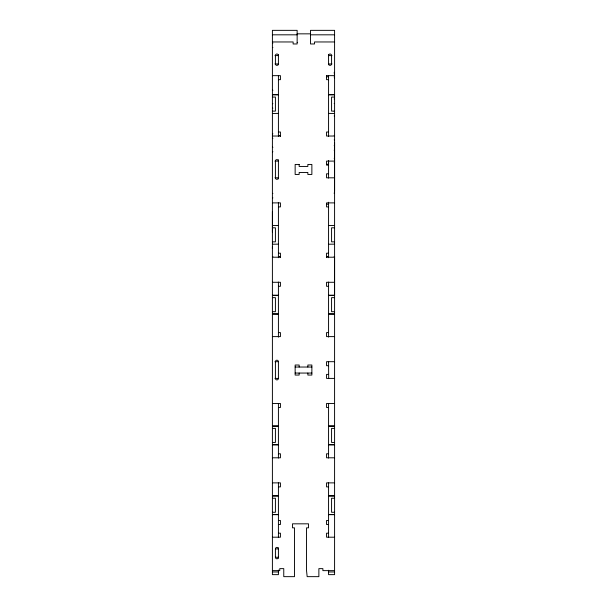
<?xml version="1.0" encoding="UTF-8"?>
<svg xmlns="http://www.w3.org/2000/svg" width="607" height="607" viewBox="0 0 607 607"><rect width="100%" height="100%" fill="white"/><g stroke="black" fill="none" stroke-linecap="round" stroke-linejoin="round"><path stroke-width="0.91" d="M272.399 248.574L272.399 246.928M272.399 232.193L272.399 211.737M328.569 163.617L328.569 160.597L328.569 178.063M334.586 191.554L334.207 193.481M334.586 190.795L334.586 142.478M334.586 140.445L334.207 139.792M334.586 78.432L334.207 76.755M334.586 75.921L334.207 72.286M326.945 164.383L327.955 164.148M297.142 33.84L310.511 33.84M272.399 34.819L297.142 34.819M310.511 34.819L334.586 34.819M272.399 41.959L293.128 41.959L293.128 43.97L297.142 43.97L297.142 30.35L272.399 30.35L272.399 574.632L278.416 574.647L278.416 570.049M334.586 41.959L314.525 41.959L314.525 43.97L310.511 43.97L310.511 30.35L334.586 30.35L334.586 574.632L328.569 574.647L328.569 570.269M297.142 42.429L297.642 42.429M272.399 43.105L272.9 43.105M272.399 47.574L272.9 47.574M274.979 55.594L278.416 55.594M328.569 55.594L332.006 55.594M274.979 63.955L278.416 63.955M328.569 63.947L332.006 63.947M272.399 75.655L280.426 75.655L280.426 79.669L278.416 79.669M326.558 75.655L334.586 75.655M326.558 76.755L328.569 76.755M328.569 79.669L326.558 79.669L326.558 75.587M272.399 90.238L272.9 90.238M278.416 94.692L272.399 94.715L278.416 94.775M328.569 94.692L334.586 94.692M328.569 94.775L334.586 94.775M272.399 97.059L275.411 97.059L275.411 111.104L272.399 111.104M334.586 97.059L331.574 97.059L331.574 111.104L334.586 111.104M272.399 103.66L272.9 103.66M272.399 108.137L272.9 108.137M272.399 113.479L278.416 113.395M328.569 113.395L334.586 113.479M278.416 132.015L280.426 132.015L280.426 136.355M328.569 132.015L326.558 132.015L326.558 136.029L334.586 136.029L334.207 135.315M272.399 133.844L272.9 133.844M278.416 135.627L280.426 135.627M272.399 136.029L280.426 136.029M272.399 138.313L272.9 138.313M272.399 147.266L272.9 147.266M272.399 151.735L272.9 151.735M274.979 161.098L278.416 161.098A1.502 1.502 0 0 0 276.913 159.595A1.502 1.502 0 0 0 275.411 161.098L275.411 177.813A1.502 1.502 0 0 0 276.913 179.323A1.502 1.502 0 0 0 278.416 177.813L274.979 177.813M334.586 161.098L326.558 161.098L326.558 165.112L328.569 165.112M328.569 173.807L326.558 173.807L326.558 177.813L334.586 177.813M272.399 193.421L272.9 193.421M272.399 197.89L272.9 197.89M272.399 202.89L280.426 202.89L280.426 206.904L278.416 206.904M334.586 202.89L326.558 202.89L326.558 206.904L328.569 206.904M326.558 204.218L328.569 204.218M272.399 225.44L278.416 225.523M328.569 225.523L334.586 225.44M272.399 227.807L275.411 227.807L275.411 241.852L272.399 241.852M334.586 227.807L331.574 227.807L331.574 241.852L334.586 241.852M272.399 244.226L278.416 244.143M328.569 244.226L334.586 244.143M278.416 253.202L280.426 253.202L280.426 257.626M328.569 253.202L326.558 253.202L326.558 257.626M272.399 256.624L272.9 256.624M278.416 256.624L280.426 256.624M326.558 256.624L328.569 256.624M334.085 256.624L334.586 256.624L334.586 295.359L328.569 295.359M272.399 257.216L280.426 257.216M326.558 257.216L334.586 257.216M272.399 282.285L280.426 282.285L280.426 286.299L278.416 286.299M334.586 282.285L326.558 282.285L326.558 286.299L328.569 286.299M272.399 295.275L278.416 295.275M328.569 295.275L334.586 295.275M272.399 295.359L278.416 295.359M272.399 297.65L275.411 297.65L275.411 311.695L272.399 311.695M334.586 297.65L331.574 297.65L331.574 311.695L334.586 311.695M278.416 332.598L280.426 332.598L280.426 336.612L272.399 336.612M328.569 332.598L326.558 332.598L326.558 336.612L334.586 336.612M274.979 361.689L278.416 361.689L278.416 378.404A1.502 1.502 0 0 1 276.913 379.906A1.502 1.502 0 0 1 275.411 378.404L275.411 361.689A1.502 1.502 0 0 1 276.913 360.186A1.502 1.502 0 0 1 278.416 361.689M334.586 361.689L326.558 361.689L326.558 365.702L328.569 365.702M295.146 367.038L311.869 367.038M295.146 373.055L311.869 373.055M328.569 374.39L326.558 374.39L326.558 378.404L334.586 378.404M274.979 378.404L278.416 378.404M328.69 378.404L328.569 361.438M272.399 403.473L280.426 403.473L280.426 407.487L278.416 407.487M334.586 403.473L326.558 403.473L326.558 407.487L328.569 407.487M272.399 426.023L278.416 426.023M328.569 426.023L334.586 426.023M272.399 426.106L278.416 426.106M328.569 426.106L334.586 426.106M272.399 428.398L275.411 428.398L275.411 442.442L272.399 442.442M334.586 428.398L331.574 428.398L331.574 442.442L334.586 442.442M272.399 444.726L278.416 444.726M328.569 444.726L334.586 444.726M272.399 444.81L278.416 444.81M328.569 444.81L334.586 444.81M278.416 453.793L280.426 453.793L280.426 457.799L272.399 457.799M328.569 453.793L326.558 453.793L326.558 457.799L334.586 457.799M272.399 482.876L280.426 482.876L280.426 486.89L278.416 486.89M334.586 482.876L326.558 482.876L326.558 486.89L328.569 486.89M272.399 495.866L278.416 495.866M328.569 495.866L334.586 495.866M272.399 495.949L278.416 495.949M328.569 495.949L334.586 495.949M272.399 498.241L275.411 498.241L275.411 512.278L272.399 512.278M334.586 498.241L331.574 498.241L331.574 512.278L334.586 512.278M272.399 514.569L278.416 514.569M328.569 514.569L334.586 514.569M272.399 514.653L278.416 514.653M328.569 514.653L334.586 514.653M278.416 520.487L280.426 520.487L280.426 524.494L278.416 524.494M328.569 520.487L326.558 520.487L326.558 524.494L328.569 524.494M278.416 533.189L280.426 533.189L280.426 537.203L272.399 537.203M328.569 533.189L326.558 533.189L326.558 537.203L334.586 537.203M275.411 548.903L278.416 548.903A1.502 1.502 0 0 0 276.913 547.4A1.502 1.502 0 0 0 275.411 548.903L275.411 557.507A1.115 1.115 0 0 0 275.586 558.106L276.367 558.683A1.821 1.821 0 0 0 277.604 558.63L278.249 558.106A1.115 1.115 0 0 0 278.423 557.507M275.411 557.256L278.416 557.256M272.399 570.633L279.759 570.633L279.759 568.63L283.765 568.63L283.765 576.65L294.494 576.65L294.494 527.84L292.491 527.84L292.491 523.826L308.538 523.826L308.538 527.84L306.535 527.84L306.535 570.633L307.172 576.65L318.872 576.65L318.872 568.63L322.886 568.63L322.886 570.633L334.586 570.633M272.399 571.969L278.416 571.969M328.569 571.969L334.586 571.969M331.574 63.947L331.574 55.503A1.502 1.502 0 0 0 330.071 54A1.502 1.502 0 0 0 328.569 55.503M328.569 54.342L328.569 64.706M328.569 75.64L328.569 136.279M328.569 202.199L328.569 257.717M328.569 282.035L328.569 337.113M328.569 403.473L328.569 458.05M328.569 482.876L328.569 537.453M307.855 367.038L307.855 365.027L311.869 365.027L311.869 375.058L307.855 375.058L307.855 373.055M299.16 367.038L299.16 365.027L295.146 365.027L295.146 375.058L299.16 375.058L299.16 373.055M278.416 54.842L278.416 64.706M278.416 75.655L278.416 136.446M278.416 159.846L278.416 178.815M278.416 202.389L278.416 257.717M278.416 282.035L278.416 337.158M278.416 403.473L278.416 458.05M278.416 482.876L278.416 537.453M278.416 547.901L278.416 558.015M275.411 63.955L275.411 55.503A1.502 1.502 0 0 1 276.913 54A1.502 1.502 0 0 1 278.416 55.503M331.574 63.864A1.502 1.502 0 0 1 330.071 65.366A1.502 1.502 0 0 1 328.569 63.864M278.416 63.864A1.502 1.502 0 0 1 276.913 65.366A1.502 1.502 0 0 1 275.411 63.864M334.586 99.009A2.011 1.343 0 0 1 334.154 98.979M334.586 103.486A2.011 1.343 0 0 1 334.154 103.456M334.154 158.237A2.011 1.343 0 0 1 334.586 158.207M334.154 162.706A2.011 1.343 0 0 1 334.586 162.676M334.586 145.741A2.011 1.343 0 0 1 334.154 145.71M334.586 150.217A2.011 1.343 0 0 1 334.154 150.187M334.154 111.506A2.011 1.343 0 0 1 334.586 111.476M334.154 115.975A2.011 1.343 0 0 1 334.586 115.945M299.16 164.444L295.146 164.444L295.146 174.475L299.16 174.475L299.16 172.464L307.855 172.464L307.855 174.475L311.869 174.475L311.869 164.444L307.855 164.444L307.855 166.447L299.16 166.447L299.16 164.444M278.416 313.978L272.399 313.978L278.416 314.062M334.586 313.978L328.569 313.978L334.586 314.062"/></g></svg>
